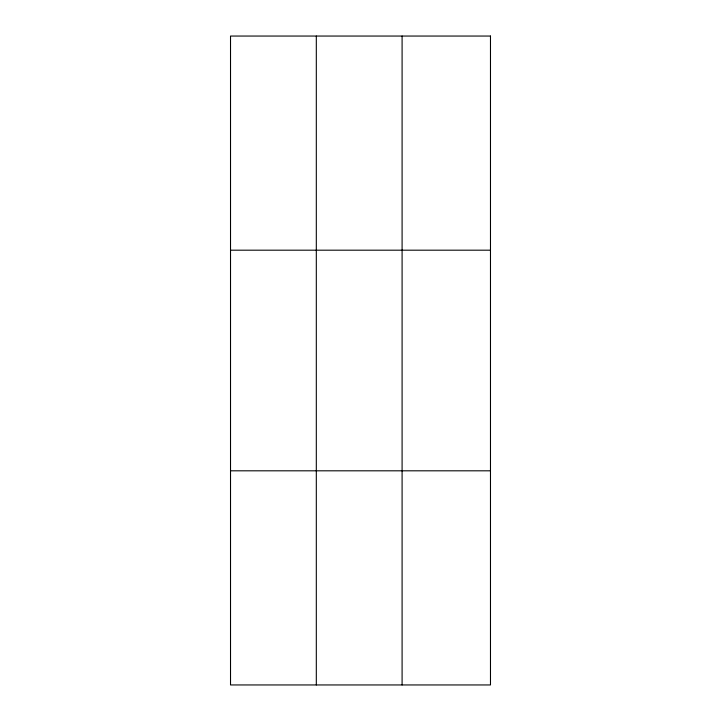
<?xml version="1.0" encoding="UTF-8"?>
<svg xmlns="http://www.w3.org/2000/svg" width="721" height="721" viewBox="0 0 721 721"><rect width="100%" height="100%" fill="white"/><g stroke="black" fill="none" stroke-linecap="round" stroke-linejoin="round"><path stroke-width="1.08" d="M316.312 684.95L316.312 36.05M402.093 684.95L402.093 36.05M230.522 250.187L490.478 250.187M230.522 470.813L490.478 470.813M490.478 36.05L490.478 684.95L230.522 684.95L230.522 36.05L490.478 36.05"/></g></svg>
